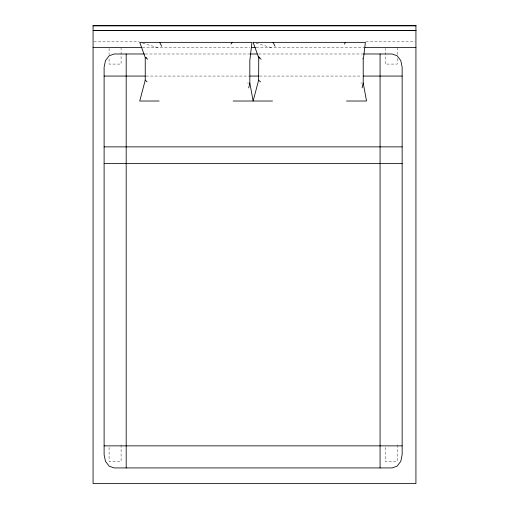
<?xml version="1.0" encoding="UTF-8"?>
<svg xmlns="http://www.w3.org/2000/svg" width="509" height="509" viewBox="0 0 509 509"><rect width="100%" height="100%" fill="white"/><g stroke="black" fill="none" stroke-linecap="round" stroke-linejoin="round"><path stroke-width="0.38" stroke-dasharray="2.54 1.91" d="M247.412 83.043L248.621 83.018M360.805 83.043L362.014 83.018M93.866 41.833L139.192 41.833M365.831 41.833L415.134 41.833M142.374 47.528L249.728 47.528M256.091 47.528L364.24 47.528M145.23 53.986L249.168 53.986M258.687 53.986L362.618 53.986M146.026 76.064L249.168 76.064M259.482 76.064L361.829 76.064M256.084 43.214L272.296 47.91M142.685 43.214L158.903 47.91M362.122 58.026L362.669 59.209M397.185 47.528L397.185 54.622M397.185 58.567L397.185 64.083L385.179 64.083L385.179 48.317M397.185 444.917L397.185 461.472L385.179 461.472L385.179 446.495M121.085 47.528L121.085 64.083L109.079 64.083L109.079 57.778M121.085 444.917L121.085 461.472L109.079 461.472L109.079 446.495M109.079 48.317L109.079 54.622"/><path stroke-width="0.76" d="M159.126 101.017L139.74 101.017L145.243 80.123L145.243 57.517L139.74 42.362L251.98 42.362L249.824 60.386L249.824 82.992L253.132 101.017L258.636 80.123L258.744 56.187M248.729 87.879L249.824 82.992M362.122 87.879L363.216 82.992L363.216 60.386L365.373 42.362L253.132 42.362L258.636 57.517L261.142 59.209M231.029 44.137L232.053 42.362M344.421 44.137L345.446 42.362M93.071 25.87L415.929 25.87M93.071 47.528L141.578 47.528M251.319 47.528L255.295 47.528M365.036 47.528L415.929 47.528M144.435 53.986L114.213 53.986L109.161 55.761L105.465 60.603L104.11 67.22L104.11 454.702L105.465 461.319L109.161 466.161L114.213 467.93L392.057 467.93L397.103 466.161L400.799 461.319L402.155 454.702L402.155 67.22L400.799 60.603L397.103 55.761L392.057 53.986L363.413 53.986M249.957 53.986L257.102 53.986M104.11 76.064L145.23 76.064M249.957 76.064L258.687 76.064M363.413 76.064L402.155 76.064M233.135 101.017L272.519 101.017M346.527 101.017L366.525 101.017L363.216 82.992M104.11 146.872L402.155 146.872M104.11 163.434L402.155 163.434M104.11 445.859L402.155 445.859M258.636 57.517L259.902 57.536M146.509 57.536L145.243 57.517L147.75 59.209M258.636 80.123L260.493 81.911M145.243 80.123L147.101 81.911M273.059 42.362L275.089 46.294M159.667 42.362L161.697 46.294M380.077 53.986L380.077 467.93M126.187 53.986L126.187 467.93M415.929 25.45L93.071 25.45L93.071 483.55L415.929 483.55L415.929 25.45M415.929 30.438L93.071 30.438L415.929 30.476"/></g></svg>
